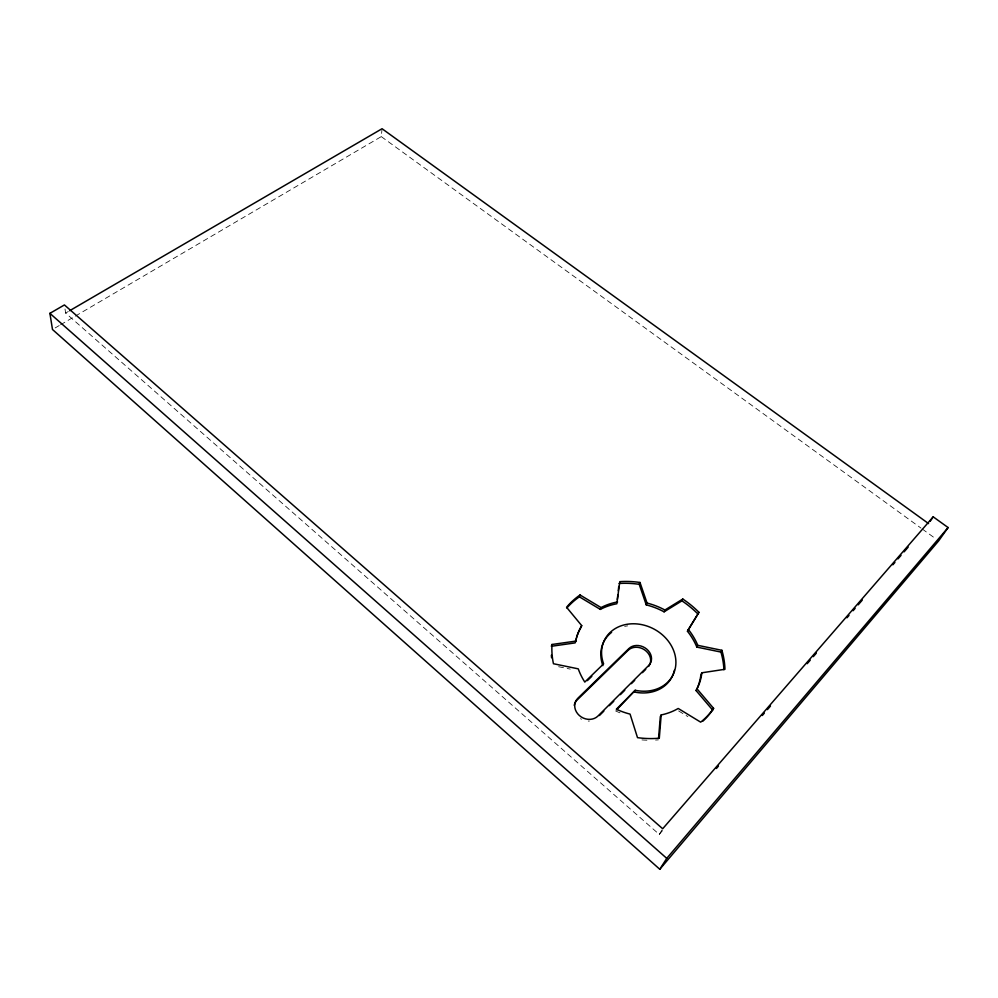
<?xml version="1.0" encoding="UTF-8"?>
<svg xmlns="http://www.w3.org/2000/svg" width="998" height="998" viewBox="0 0 998 998"><rect width="100%" height="100%" fill="white"/><g stroke="black" fill="none" stroke-linecap="round" stroke-linejoin="round"><path stroke-width="0.75" stroke-dasharray="4.99 3.74" d="M75.312 316.117L381.273 136.614L381.935 130.052M65.02 309.006L65.619 313.06L659.279 834.415L662.011 829.887M659.279 834.415L663.358 829.712M55.177 327.93L59.206 325.56M60.541 324.774L73.964 316.902M65.619 313.06L68.313 311.501M558.618 666.714L570.282 669.109M678.628 710.963L687.859 716.589M381.273 136.614L920.992 528.092M922.252 529.002L936.124 539.07M620.032 712.846A65.656 55.189 28 0 1 615.566 710.925M624.686 626.395A38.373 32.248 28 0 1 627.655 625.883M658.43 739.855A89.333 75.124 28 0 1 655.574 740.079M646.916 740.204A89.333 75.124 28 0 1 641.078 739.83M589.406 721.055A13.51 11.789 28.3 0 1 588.259 721.08M581.522 719.246A13.51 11.789 28.3 0 1 580.512 718.647"/><path stroke-width="1.5" d="M658.555 738.308L660.314 716.651L661.187 714.955A65.793 55.252 28 0 0 678.216 708.468L700.671 722.153A89.508 75.199 28 0 0 713.595 708.355L697.016 688.857A65.793 55.252 28 0 0 701.881 672.789L724.947 669.284A89.508 75.199 28 0 0 721.891 650.309L697.777 645.332A65.793 55.252 28 0 0 688.358 629.476L698.949 612.323A89.508 75.199 28 0 0 682.794 599.037L664.918 610.015L664.082 611.824A65.656 55.202 28 0 0 646.255 604.888L639.219 584.317L639.992 582.47A89.508 75.199 28 0 0 619.808 581.647L616.839 603.753A65.656 55.202 28 0 0 600.334 609.391L579.376 596.829A89.333 75.124 28 0 0 566.901 607.957M661.187 714.955L659.304 738.196A89.508 75.199 28 0 1 637.51 737.647L630.062 714.094A65.793 55.252 28 0 1 616.34 709.216L635.215 690.267A38.448 32.285 27.9 0 0 675.871 660.738A38.448 32.285 27.9 0 0 631.672 623.812A38.448 32.285 27.9 0 0 603.603 663.857L584.791 682.071A65.793 55.252 28 0 1 578.254 668.847L553.441 663.732A89.508 75.199 28 0 1 551.981 644.483L575.821 641.103A65.793 55.252 28 0 1 581.697 625.609L566.565 607.271A89.508 75.199 28 0 1 580.038 594.983L601.058 607.57A65.793 55.252 28 0 1 617.587 601.931M617.325 599.411L617.799 595.07M618.273 590.729L618.748 586.387M551.981 644.483L551.345 646.28L575.147 642.899L575.821 641.103M579.376 596.829L580.038 594.983M581.697 625.609L581.011 627.418A65.656 55.202 28 0 0 576.495 637.473M600.334 609.404L601.058 607.57M646.242 604.888L647.053 603.066L639.992 582.47M616.602 709.877L635.215 690.267M664.082 611.824L681.933 600.858L682.794 599.037M723.924 669.745A89.333 75.124 28 0 0 720.93 652.068L696.854 647.103A65.656 55.202 28 0 0 687.472 631.272L688.358 629.489M687.46 631.272L698.949 612.323M696.854 647.103L697.777 645.332M701.868 672.789L700.933 674.523A65.656 55.202 28 0 1 696.08 690.579L712.622 710.04A89.333 75.124 28 0 1 702.642 721.342M696.08 690.579L697.016 688.857M720.93 652.068L721.891 650.309M712.622 710.04L713.595 708.355M659.79 869.27L666.751 858.355L948.1 527.555L933.205 516.839L662.697 828.752L64.421 304.939L49.9 313.347L52.495 329.502L659.79 869.27L938.644 540.891L948.1 527.555M930.124 521.33L933.205 516.839M716.402 768.485L718.435 766.127M762.297 715.504L764.343 713.146M767.4 709.615L770.468 706.085M807.182 663.695L810.251 660.165M813.308 656.634L816.364 653.104M846.965 617.774L849.011 615.417M853.09 610.714L855.136 608.356M858.193 604.825L862.272 600.11M892.873 564.793L894.919 562.435M897.975 558.905L901.032 555.375M904.101 551.844L908.18 547.129M599.424 715.529L603.84 711.125M609.341 705.636L613.758 701.232M620.369 694.645L624.773 690.242M631.385 683.655L634.691 680.349M642.413 672.664L645.718 669.359M587.398 680.611L591.814 676.332M69.66 310.715L382.059 128.73L928.577 523.588M49.9 313.347L666.751 858.355M647.053 603.066A65.793 55.252 28 0 1 664.918 610.015M551.582 657.757A89.333 75.124 28 0 1 551.37 655.187M619.072 583.493A89.333 75.124 28 0 1 639.219 584.317M681.933 600.846A89.333 75.124 28 0 1 698.051 614.119M575.422 641.514A65.656 55.202 28 0 1 576.096 638.807M674.386 670.232A38.373 32.248 28 0 1 634.404 692.001M602.867 665.629A38.373 32.248 28 0 1 611.599 632.345M649.149 665.666A13.124 11.028 28 0 1 648.575 666.439M649.636 664.83A13.124 11.028 28 0 0 644.596 649.873A13.124 11.028 28 0 0 628.141 650.284L577.143 699.972A13.51 11.789 28.3 0 0 574.224 705.312M648.75 665.417L597.977 716.015A13.535 11.801 28.2 0 1 579.376 715.541A13.535 11.801 28.2 0 1 577.854 698.238L628.927 648.513A13.149 11.04 27.9 0 1 646.766 649.149A13.149 11.04 27.9 0 1 648.75 665.417"/></g></svg>
